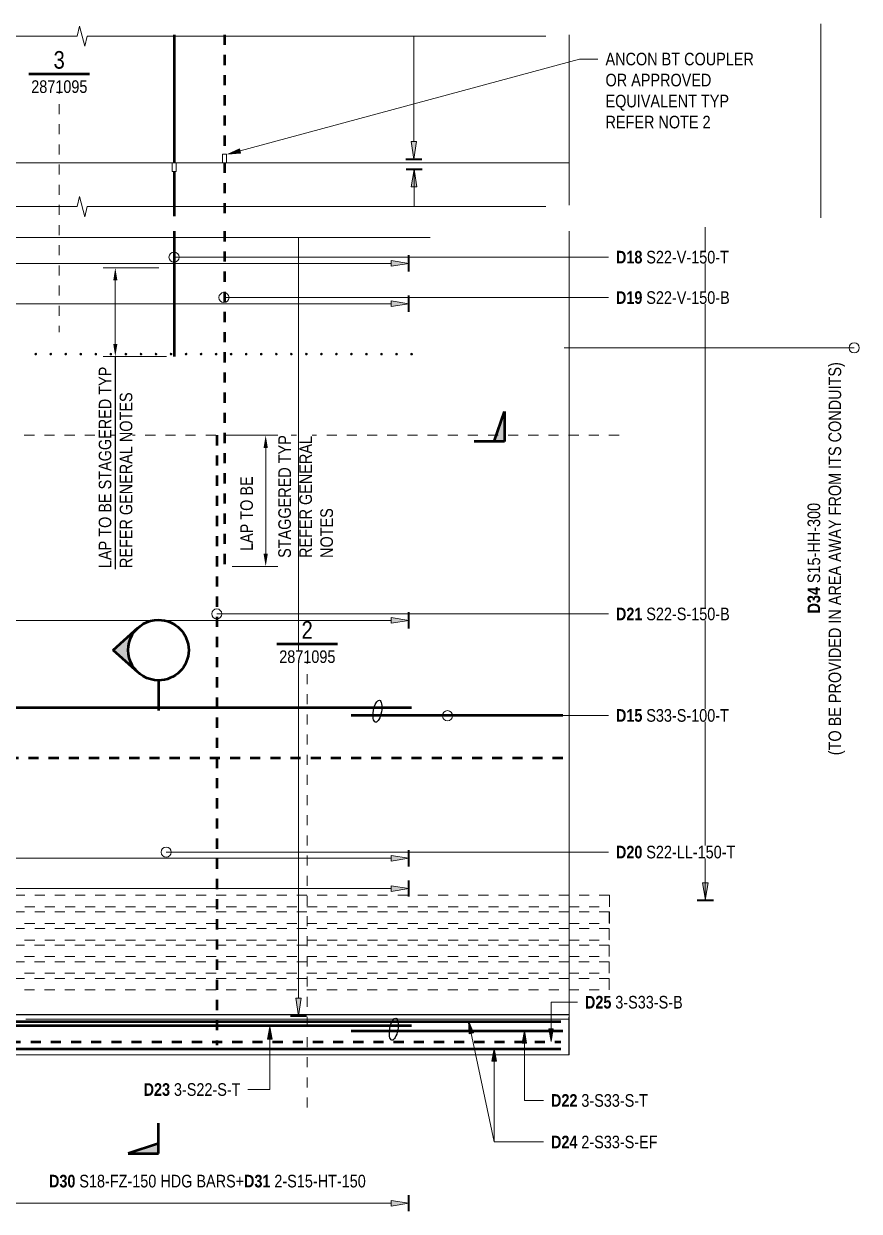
# Model space of a CAD drawing. Header units: metres. Extents: x 577 to 630, y 3 to 1710.
# Drawn here: x 583.95 to 592.24, y 1669.99 to 1681.77 of the extents above; entities that cross this region are included whole.
import ezdxf

# ---------------------------------------------------------------- set-up
doc = ezdxf.new("R2010")
doc.units = ezdxf.units.M
doc.linetypes.add('Dot_Section Line', pattern=[0.02, 0, -0.02])
doc.linetypes.add('JacobsDash', pattern=[0.0045, 0.003, -0.0015])
doc.layers.get('Defpoints').update_dxf_attribs({"color": 41})
for name, color, linetype, lineweight in [('BRIDGE-FRAMING-LINE-18-HID', 7, 'JacobsDash', 18), ('D-BDGE', 7, 'Continuous', 13), ('D-BDGE-FLOOR', 7, 'Continuous', 50), ('D-BDGE-FLOOR-HID', 7, 'JacobsDash', 18), ('D-BDGE-FRAMING', 7, 'Continuous', 50), ('D-BDGE-LINE', 7, 'Continuous', 9), ('D-ENHA-ANNO-TEXT', 7, 'Continuous', 9), ('D-ENHA-TEXT', 7, 'Continuous', 9), ('D-ENHA-TEXT-DIMS', 7, 'Continuous', 9)]:
    doc.layers.add(name, color=color, linetype=linetype, lineweight=lineweight)
doc.layers.add('D-BDGE-Conduits', color=1, linetype='Continuous', lineweight=9, true_color=0xff0000)
doc.styles.add('Arial Narrow', font='ARIALN.TTF', dxfattribs={"height": 0.175})
doc.styles.add('Arial Narrow_1', font='ARIALN.TTF', dxfattribs={"height": 0.125})
doc.styles.add('Arial Narrow_B', font='ARIALNB.TTF', dxfattribs={"height": 0.125})
doc.dimstyles.new('Dimension_Standard_O__mm__1', dxfattribs={"dimscale": 0.3048, "dimtxt": 0.127929, "dimasz": 0.410105, "dimexe": 0.393701, "dimexo": 0.246063, "dimgap": 0.246063, "dimtad": 1, "dimdec": 0, "dimlfac": 1000, "dimzin": 0, "dimdsep": 46, "dimtxsty": 'Arial Narrow_1', "dimsah": 1, "dimcen": 0.09, "dimaunit": 1, "dimadec": 4, "dimazin": 0, "dimtfac": 1, "dimtdec": 4, "dimtix": 1, "dimtmove": 0, "dimatfit": 3, "dimfxl": 1, "dimtvp": 1, "dimtfill": 1, "dimtolj": 1, "dimtzin": 0, "dimlwd": 18, "dimlwe": 18, "dimarcsym": 2})

# ---------------------------------------------------------------- blocks, each defined once
blk = doc.blocks.new('CS_Reinforcement Extents Dim - CS_Reinforcement Extents Dim-V1-DRG-1095-DECK REINFORCEMENT PLAN')
at = {"layer": 'D-BDGE-LINE'}
blk.add_hatch(color=256, dxfattribs=at).paths.add_polyline_path([(10.107, 0), (9.932, 0.028), (9.932, -0.028)])
at = {"layer": 'D-BDGE-LINE', "lineweight": 18}
for p, q in [((9.932, 0.028), (9.932, -0.028)), ((10.107, 0), (9.932, 0.028)), ((9.932, 0), (8.888, 0)), ((9.932, -0.028), (10.107, 0))]:
    blk.add_line(p, q, dxfattribs=at)
at = {"layer": 'D-BDGE-LINE', "lineweight": 40}
for p, q in [((10.107, -0.08), (10.107, 0.08)), ((10.107, -0.008), (10.107, 0.008))]:
    blk.add_line(p, q, dxfattribs=at)
blk = doc.blocks.new('CS_Reinforcement Extents Dim - CS_Reinforcement Extents Dim-6773743-DRG-1095-DECK REINFORCEMENT PLAN')
at = {"layer": 'D-BDGE-LINE'}
for points in [[(0.067, 0.003), (0.045, 0), (0.067, -0.003)], [(0.22, 0.003), (0.22, 0.028), (0.067, 0.003), (0.067, -0.003), (0.22, -0.028), (0.22, -0.003)]]:
    blk.add_hatch(color=256, dxfattribs=at).paths.add_polyline_path(points)
at = {"layer": 'D-BDGE-LINE', "lineweight": 40}
for p, q in [((0.045, -0.08), (0.045, 0.08)), ((0.045, -0.008), (0.045, 0.008))]:
    blk.add_line(p, q, dxfattribs=at)
at = {"layer": 'D-BDGE-LINE', "lineweight": 18}
for p, q in [((0.067, 0.003), (0.045, 0)), ((0.22, 0.028), (0.067, 0.003)), ((0.067, -0.003), (0.067, 0.003)), ((0.22, -0.028), (0.22, 0.028)), ((0.045, 0), (0.067, -0.003)), ((0.415, 0), (0.067, 0)), ((0.067, -0.003), (0.22, -0.028))]:
    blk.add_line(p, q, dxfattribs=at)
blk = doc.blocks.new('CS_Reinforcement Extents Dim - CS_Reinforcement Extents Dim-V3-DRG-1095-DECK REINFORCEMENT PLAN')
at = {"layer": 'D-BDGE-LINE', "lineweight": 18}
blk.add_line((22.236, 0), (20.312, 0), dxfattribs=at)
blk = doc.blocks.new('CS_DET_BreakLine_ViewScale - CS_Std BreakLine-6474264-DRG-1095-DECK REINFORCEMENT PLAN')
at = {"layer": 'D-BDGE-LINE'}
for p, q in [((4.45, 0), (-0.1, 0)), ((4.475, 0.1), (4.45, 0)), ((4.525, -0.1), (4.475, 0.1)), ((4.55, 0), (4.525, -0.1)), ((9.1, 0), (4.55, 0))]:
    blk.add_line(p, q, dxfattribs=at)
blk = doc.blocks.new('CS_DET_BreakLine_ViewScale - Std Break-6474265-DRG-1095-DECK REINFORCEMENT PLAN')
at = {"layer": 'D-BDGE-LINE'}
for p, q in [((4.45, 0), (-0.1, 0)), ((4.475, 0.1), (4.45, 0)), ((4.525, -0.1), (4.475, 0.1)), ((4.55, 0), (4.525, -0.1)), ((9.1, 0), (4.55, 0))]:
    blk.add_line(p, q, dxfattribs=at)
blk = doc.blocks.new('CS_Reinforcement Extents Dim - CS_Reinforcement Extents Dim-6199535-DRG-1095-DECK REINFORCEMENT PLAN')
at = {"layer": 'D-BDGE-LINE'}
for points in [[(0.067, -0.003), (0.067, 0.003), (0.045, 0)], [(0.22, -0.028), (0.22, 0.028), (0.067, 0.003), (0.067, -0.003)], [(8.673, -0.028), (8.848, 0), (8.673, 0.028)]]:
    blk.add_hatch(color=256, dxfattribs=at).paths.add_polyline_path(points)
at = {"layer": 'D-BDGE-LINE', "lineweight": 40}
for p, q in [((0.045, -0.08), (0.045, 0.08)), ((0.045, -0.008), (0.045, 0.008)), ((8.848, -0.08), (8.848, 0.08)), ((8.848, -0.008), (8.848, 0.008))]:
    blk.add_line(p, q, dxfattribs=at)
at = {"layer": 'D-BDGE-LINE', "lineweight": 18}
for p, q in [((0.067, 0.003), (0.045, 0)), ((0.22, 0.028), (0.067, 0.003)), ((0.067, -0.003), (0.067, 0.003)), ((0.22, -0.028), (0.22, 0.028)), ((8.673, 0.028), (8.673, -0.028)), ((8.848, 0), (8.673, 0.028)), ((0.045, 0), (0.067, -0.003)), ((8.673, 0), (0.067, 0)), ((0.067, -0.003), (0.22, -0.028)), ((8.673, -0.028), (8.848, 0))]:
    blk.add_line(p, q, dxfattribs=at)
blk = doc.blocks.new('CS_Reinforcement Extents Dim - CS_Reinforcement Extents Dim-V4-DRG-1095-DECK REINFORCEMENT PLAN')
at = {"layer": 'D-BDGE-LINE'}
blk.add_hatch(color=256, dxfattribs=at).paths.add_polyline_path([(21.935, 0), (21.76, 0.028), (21.76, -0.028)])
at = {"layer": 'D-BDGE-LINE', "lineweight": 18}
for p, q in [((21.76, 0.028), (21.76, -0.028)), ((21.935, 0), (21.76, 0.028)), ((21.76, 0), (14.218, 0)), ((21.76, -0.028), (21.935, 0))]:
    blk.add_line(p, q, dxfattribs=at)
at = {"layer": 'D-BDGE-LINE', "lineweight": 40}
for p, q in [((21.935, -0.08), (21.935, 0.08)), ((21.935, -0.008), (21.935, 0.008))]:
    blk.add_line(p, q, dxfattribs=at)
blk = doc.blocks.new('S_Det_Reinf_Bar Section_2D - N16-1695675-DRG-1095-DECK REINFORCEMENT PLAN')
at = {"layer": 'D-BDGE-LINE'}
blk.add_hatch(color=256, dxfattribs=at).paths.add_polyline_path([(0.002, -0.008), (0.006, -0.006), (0.007, -0.004), (0.008, 0), (0.007, 0.004), (0.004, 0.007), (0.002, 0.008), (-0.002, 0.008), (-0.006, 0.006), (-0.007, 0.004), (-0.008, 0), (-0.008, -0.002), (-0.006, -0.006), (-0.002, -0.008)])
at = {"layer": 'D-BDGE-LINE', "lineweight": 18}
for start, end in [(360, 180), (150, 180), (180, 360), (75, 135), (360, 60), (330, 0), (195, 315)]:
    blk.add_arc((0, 0), 0.008, start, end, dxfattribs=at)
blk = doc.blocks.new('CS_Reinforcement Extents Dim - CS_Reinforcement Extents Dim-V8-DRG-1095-DECK REINFORCEMENT PLAN')
at = {"layer": 'D-BDGE-LINE'}
for points in [[(0.045, 0), (0.067, -0.003), (0.067, 0.003)], [(0.067, 0.003), (0.067, -0.003), (0.22, -0.028), (0.22, 0.028)]]:
    blk.add_hatch(color=256, dxfattribs=at).paths.add_polyline_path(points)
at = {"layer": 'D-BDGE-LINE', "lineweight": 40}
for p, q in [((0.045, -0.08), (0.045, 0.08)), ((0.045, -0.008), (0.045, 0.008))]:
    blk.add_line(p, q, dxfattribs=at)
at = {"layer": 'D-BDGE-LINE', "lineweight": 18}
for p, q in [((0.067, 0.003), (0.045, 0)), ((0.22, 0.028), (0.067, 0.003)), ((0.067, -0.003), (0.067, 0.003)), ((0.22, -0.028), (0.22, 0.028)), ((0.045, 0), (0.067, -0.003)), ((6.724, 0), (0.067, 0)), ((0.067, -0.003), (0.22, -0.028))]:
    blk.add_line(p, q, dxfattribs=at)
blk = doc.blocks.new('CS_Reinforcement Extents Dim - CS_Reinforcement Extents Dim-7167201-DRG-1095-DECK REINFORCEMENT PLAN')
at = {"layer": 'D-BDGE-LINE'}
for points in [[(0.067, -0.003), (0.067, 0.003), (0.045, 0)], [(0.22, -0.028), (0.22, 0.028), (0.067, 0.003), (0.067, -0.003), (0.098, -0.008)], [(8.67, -0.028), (8.845, 0), (8.67, 0.028)]]:
    blk.add_hatch(color=256, dxfattribs=at).paths.add_polyline_path(points)
at = {"layer": 'D-BDGE-LINE', "lineweight": 40}
for p, q in [((0.045, -0.08), (0.045, 0.08)), ((0.045, -0.008), (0.045, 0.008)), ((8.845, -0.08), (8.845, 0.08)), ((8.845, -0.008), (8.845, 0.008))]:
    blk.add_line(p, q, dxfattribs=at)
at = {"layer": 'D-BDGE-LINE', "lineweight": 18}
for p, q in [((0.067, 0.003), (0.045, 0)), ((0.22, 0.028), (0.067, 0.003)), ((0.067, -0.003), (0.067, 0.003)), ((0.22, -0.028), (0.22, 0.028)), ((8.67, 0.028), (8.67, -0.028)), ((8.845, 0), (8.67, 0.028)), ((0.045, 0), (0.067, -0.003)), ((8.67, 0), (0.067, 0)), ((0.067, -0.003), (0.22, -0.028)), ((8.67, -0.028), (8.845, 0))]:
    blk.add_line(p, q, dxfattribs=at)
blk = doc.blocks.new('Section - sectionTail-4870194-DRG-1095-DECK REINFORCEMENT PLAN')
at = {"layer": 'D-ENHA-ANNO-TEXT'}
blk.add_hatch(color=256, dxfattribs=at).paths.add_polyline_path([(-0.006, 0.006), (-0.004, 0), (-0.006, 0)])
at = {"layer": 'D-ENHA-ANNO-TEXT', "lineweight": 50}
for p, q in [((-0.006, 0.006), (-0.006, 0)), ((-0.004, 0), (-0.006, 0.006)), ((-0.006, 0), (-0.004, 0)), ((-0.006, 0), (0, 0))]:
    blk.add_line(p, q, dxfattribs=at)
blk = doc.blocks.new('Section - SectionHead-4898858-DRG-1095-DECK REINFORCEMENT PLAN')
at = {"layer": 'D-ENHA-ANNO-TEXT'}
h = blk.add_hatch(color=256, dxfattribs=at)
edge = h.paths.add_edge_path()
edge.add_line((-0.002, 0.009), (0.00247, 0.004))
edge.add_arc((-0.002, 0), 0.006, 41.8277, 138.1723)
edge.add_line((-0.00647, 0.004), (-0.002, 0.009))
at = {"layer": 'D-ENHA-ANNO-TEXT', "lineweight": 50}
for p, q in [((-0.002, 0.009), (-0.00647, 0.004)), ((0.00247, 0.004), (-0.002, 0.009)), ((0.004, 0), (0.01, 0))]:
    blk.add_line(p, q, dxfattribs=at)
for start, end in [(360, 180), (180, 360)]:
    blk.add_arc((-0.002, 0), 0.006, start, end, dxfattribs=at)
blk = doc.blocks.new('DIMBLOCK5-DRG-1095-DECK REINFORCEMENT PLAN')
at = {"layer": 'D-ENHA-TEXT-DIMS', "color": 0, "lineweight": 18, "transparency": 16777216}
for p, q in [((585.944, 1677.689), (586.473, 1677.689)), ((586.353, 1676.514), (586.353, 1677.564)), ((586.019, 1676.389), (586.473, 1676.389))]:
    blk.add_line(p, q, dxfattribs=at)
at = {"layer": 'D-ENHA-TEXT-DIMS', "color": 0, "transparency": 16777216}
for points in [[(586.332, 1677.564), (586.374, 1677.564), (586.353, 1677.689)], [(586.332, 1676.514), (586.374, 1676.514), (586.353, 1676.389)]]:
    blk.add_solid(points, dxfattribs=at)
at = {"layer": 'Defpoints', "color": 0, "transparency": 16777216}
for p in [(585.869, 1677.689), (586.353, 1677.689), (585.944, 1676.389)]:
    blk.add_point(p, dxfattribs=at)
at = {"layer": 'D-ENHA-TEXT-DIMS', "color": 0, "lineweight": 18, "transparency": 16777216, "insert": (586.203, 1677.039), "char_height": 0.125, "attachment_point": 5, "rotation": 90, "style": 'Arial Narrow_1', "bg_fill": 3, "box_fill_scale": 1.1, "bg_fill_color": 256, "bg_fill_true_color": 13158600, "bg_fill_transparency": 0}
blk.add_mtext('\\A1;\u200e', dxfattribs=at)
blk = doc.blocks.new('DIMBLOCK6-DRG-1095-DECK REINFORCEMENT PLAN')
at = {"layer": 'D-ENHA-TEXT-DIMS', "color": 0, "lineweight": 18, "transparency": 16777216}
for p, q in [((585.294, 1679.35), (584.741, 1679.35)), ((584.861, 1678.595), (584.861, 1679.225)), ((585.369, 1678.47), (584.741, 1678.47))]:
    blk.add_line(p, q, dxfattribs=at)
at = {"layer": 'D-ENHA-TEXT-DIMS', "color": 0, "transparency": 16777216}
for points in [[(584.841, 1679.225), (584.882, 1679.225), (584.861, 1679.35)], [(584.841, 1678.595), (584.882, 1678.595), (584.861, 1678.47)]]:
    blk.add_solid(points, dxfattribs=at)
at = {"layer": 'Defpoints', "color": 0, "transparency": 16777216}
for p in [(584.861, 1679.35), (585.369, 1679.35), (585.444, 1678.47)]:
    blk.add_point(p, dxfattribs=at)
at = {"layer": 'D-ENHA-TEXT-DIMS', "color": 0, "lineweight": 18, "transparency": 16777216, "insert": (584.712, 1678.91), "char_height": 0.125, "attachment_point": 5, "rotation": 90, "style": 'Arial Narrow_1', "bg_fill": 3, "box_fill_scale": 1.1, "bg_fill_color": 256, "bg_fill_true_color": 13158600, "bg_fill_transparency": 0}
blk.add_mtext('\\A1;\u200e', dxfattribs=at)

msp = doc.modelspace()

# ---------------------------------------------------------------- hatches: boundary and pattern name
at = {"layer": 'D-ENHA-TEXT'}
for points in [[(585.9768, 1680.4759), (586.1032, 1680.4873), (586.0917, 1680.5299)], [(588.366, 1671.8815), (588.3703, 1671.7547), (588.4134, 1671.7638)], [(586.3937, 1671.8244), (586.3716, 1671.6994), (586.4157, 1671.6994)], [(588.9197, 1671.7853), (588.8977, 1671.6603), (588.9418, 1671.6603)], [(589.184, 1671.6771), (589.206, 1671.8021), (589.162, 1671.8021)], [(588.6197, 1671.6075), (588.5977, 1671.4825), (588.6418, 1671.4825)]]:
    msp.add_hatch(color=256, dxfattribs=at).paths.add_polyline_path(points)

# ---------------------------------------------------------------- linework, layer by layer
at = {"layer": 'BRIDGE-FRAMING-LINE-18-HID', "lineweight": 13}
msp.add_line((589.3616, 1671.5451), (589.3614, 1671.5451), dxfattribs=at)
at = {"layer": 'D-BDGE', "lineweight": 50}
for p, q in [((585.4445, 1681.6606), (585.4445, 1680.3909)), ((585.4445, 1680.3059), (585.4445, 1679.8606)), ((585.4445, 1679.7122), (585.4445, 1678.4705)), ((587.7998, 1674.9855), (581.8398, 1674.9855)), ((589.2998, 1674.9105), (587.1998, 1674.9105)), ((580.422, 1671.8756), (589.282, 1671.8756)), ((587.7998, 1671.8314), (581.8398, 1671.8314)), ((589.2998, 1671.7814), (587.1998, 1671.7814)), ((580.422, 1671.6056), (589.282, 1671.6056))]:
    msp.add_line(p, q, dxfattribs=at)
at = {"layer": 'D-BDGE', "linetype": 'JacobsDash', "lineweight": 50}
for p, q in [((585.9445, 1681.6606), (585.9445, 1680.4759)), ((585.9445, 1680.3909), (585.9445, 1679.8606)), ((585.9445, 1679.7122), (585.9445, 1676.3889)), ((585.8695, 1677.6889), (585.8695, 1671.6405)), ((589.2998, 1674.4855), (580.4298, 1674.4855)), ((580.422, 1671.6756), (589.282, 1671.6756))]:
    msp.add_line(p, q, dxfattribs=at)
at = {"layer": 'D-BDGE', "linetype": 'JacobsDash', "lineweight": 18}
for p, q in [((589.362, 1680.3909), (580.362, 1680.3909)), ((580.362, 1680.3909), (589.362, 1680.3909)), ((580.362, 1680.3909), (589.362, 1680.3909))]:
    msp.add_line(p, q, dxfattribs=at)
at = {"layer": 'D-BDGE'}
for p, q in [((585.4245, 1680.3059), (585.4245, 1680.3909)), ((585.4245, 1680.3909), (585.4645, 1680.3909)), ((585.4645, 1680.3909), (585.4645, 1680.3059)), ((585.9245, 1680.3909), (585.9245, 1680.4759)), ((585.9245, 1680.4759), (585.9645, 1680.4759)), ((585.9645, 1680.3909), (585.9245, 1680.3909)), ((585.9645, 1680.4759), (585.9645, 1680.3909)), ((585.4645, 1680.3059), (585.4245, 1680.3059))]:
    msp.add_line(p, q, dxfattribs=at)
at = {"layer": 'D-BDGE', "lineweight": 25}
msp.add_line((584.8614, 1678.4705), (584.8614, 1676.3605), dxfattribs=at)
at = {"layer": 'D-BDGE', "lineweight": 18}
msp.add_line((589.3614, 1671.9424), (580.3614, 1671.9424), dxfattribs=at)
at = {"layer": 'D-BDGE', "lineweight": 25}
for centre in [(587.4619, 1674.953), (587.6235, 1671.7995)]:
    msp.add_ellipse(centre, major_axis=(0.0191, 0.1083), ratio=0.3636364, dxfattribs=at)
at = {"layer": 'D-BDGE-Conduits', "color": 143, "linetype": 'JacobsDash', "true_color": 0x78aac8}
for p, q in [((589.7624, 1673.1274), (579.9623, 1673.1274)), ((589.762, 1672.9624), (579.962, 1672.9624)), ((579.9623, 1673.0139), (589.7624, 1673.0139)), ((579.962, 1672.8489), (589.762, 1672.8489)), ((589.7616, 1672.7974), (579.9616, 1672.7974)), ((589.7613, 1672.6324), (579.9612, 1672.6324)), ((579.9616, 1672.6839), (589.7616, 1672.6839)), ((579.9612, 1672.5189), (589.7613, 1672.5189)), ((589.7609, 1672.4674), (579.9609, 1672.4674)), ((579.9609, 1672.3539), (589.7609, 1672.3539)), ((589.7605, 1672.3024), (579.9605, 1672.3024)), ((579.9605, 1672.1889), (589.7605, 1672.1889))]:
    msp.add_line(p, q, dxfattribs=at)
for centre, start_param, end_param in [((589.7624, 1673.0707), 0, 1.5707963), ((589.7624, 1673.0707), 1.5707963, 3.1415927), ((589.7624, 1673.0707), 4.712389, 6.2831853), ((589.7624, 1673.0707), 3.1415927, 4.712389), ((589.762, 1672.9057), 0, 1.5707963), ((589.762, 1672.9057), 4.712389, 6.2831853), ((589.762, 1672.9057), 1.5707963, 3.1415927), ((589.762, 1672.9057), 3.1415927, 4.712389), ((589.7616, 1672.7407), 0, 1.5707963), ((589.7616, 1672.7407), 1.5707963, 3.1415927), ((589.7616, 1672.7407), 4.712389, 6.2831853), ((589.7616, 1672.7407), 3.1415927, 4.712389), ((589.7613, 1672.5757), 0, 1.5707963), ((589.7613, 1672.5757), 4.712389, 6.2831853), ((589.7613, 1672.5757), 1.5707963, 3.1415927), ((589.7613, 1672.5757), 3.1415927, 4.712389), ((589.7609, 1672.4107), 0, 1.5707963), ((589.7609, 1672.4107), 1.5707963, 3.1415927), ((589.7609, 1672.4107), 4.712389, 6.2831853), ((589.7609, 1672.4107), 3.1415927, 4.712389), ((589.7605, 1672.2457), 0, 1.5707963), ((589.7605, 1672.2457), 1.5707963, 3.1415927), ((589.7605, 1672.2457), 4.712389, 6.2831853), ((589.7605, 1672.2457), 3.1415927, 4.712389)]:
    msp.add_ellipse(centre, major_axis=(0, 0.0567), ratio=0.003981, start_param=start_param, end_param=end_param, dxfattribs=at)
at = {"layer": 'D-BDGE-FLOOR', "lineweight": 13}
for p, q in [((589.362, 1681.6606), (589.362, 1680.3909)), ((589.362, 1680.3909), (589.362, 1679.9706)), ((589.362, 1679.7122), (589.362, 1671.9451)), ((586.6014, 1671.5456), (580.362, 1671.5456))]:
    msp.add_line(p, q, dxfattribs=at)
at = {"layer": 'D-BDGE-FLOOR-HID', "lineweight": 13}
for p, q in [((589.362, 1671.945), (589.362, 1671.5456)), ((589.362, 1671.5456), (587.0612, 1671.5456))]:
    msp.add_line(p, q, dxfattribs=at)
at = {"layer": 'D-BDGE-FRAMING', "lineweight": 13}
for p, q in [((589.3619, 1671.9451), (580.3621, 1671.947)), ((589.3611, 1671.8981), (583.9751, 1671.8992)), ((589.3619, 1671.9451), (589.3611, 1671.8981)), ((589.3611, 1671.8981), (589.3614, 1671.5451)), ((589.3622, 1671.9451), (589.3619, 1671.9451)), ((589.3621, 1671.5451), (589.3622, 1671.9451)), ((589.3614, 1671.5451), (580.3615, 1671.547)), ((589.3614, 1671.5451), (589.3621, 1671.5451))]:
    msp.add_line(p, q, dxfattribs=at)
at = {"layer": 'D-ENHA-ANNO-TEXT', "lineweight": 50}
for p, q in [((584.0048, 1681.2744), (584.6048, 1681.2744)), ((586.4652, 1675.6213), (587.0652, 1675.6213))]:
    msp.add_line(p, q, dxfattribs=at)
at = {"layer": 'D-ENHA-ANNO-TEXT', "color": 7, "linetype": 'Dot_Section Line', "true_color": 0xffffff}
for p, q in [((584.3048, 1681.1744), (584.3048, 1678.7111)), ((578.7584, 1677.6889), (589.8967, 1677.6889)), ((586.7652, 1675.5213), (586.7652, 1670.9285))]:
    msp.add_line(p, q, dxfattribs=at)
at = {"layer": 'D-ENHA-TEXT'}
for p, q in [((585.9768, 1680.4759), (589.4648, 1681.4203)), ((589.4648, 1681.4203), (589.649, 1681.4203)), ((586.0917, 1680.5299), (585.9768, 1680.4759)), ((585.9768, 1680.4759), (586.1032, 1680.4873)), ((586.1032, 1680.4873), (586.0917, 1680.5299)), ((585.4438, 1679.4559), (589.7523, 1679.4559)), ((585.9391, 1679.0547), (589.7523, 1679.0547)), ((589.3183, 1678.5567), (589.315, 1678.5567)), ((592.1911, 1678.5567), (589.3183, 1678.5567)), ((585.8674, 1675.9172), (589.7523, 1675.9172)), ((588.0707, 1674.9082), (588.0705, 1674.9082)), ((588.157, 1674.9082), (588.0707, 1674.9082)), ((588.3618, 1674.9111), (589.7523, 1674.9111)), ((585.3658, 1673.5559), (589.7523, 1673.5559)), ((589.184, 1672.0671), (589.4449, 1672.0671)), ((589.184, 1671.6771), (589.184, 1672.0671)), ((588.366, 1671.8815), (588.3703, 1671.7547)), ((588.4134, 1671.7638), (588.366, 1671.8815)), ((588.366, 1671.8815), (588.6197, 1670.6807)), ((586.3937, 1671.8244), (586.3716, 1671.6994)), ((586.4157, 1671.6994), (586.3937, 1671.8244)), ((586.3937, 1671.8244), (586.3937, 1671.201)), ((588.3703, 1671.7547), (588.4134, 1671.7638)), ((588.9197, 1671.7853), (588.8977, 1671.6603)), ((588.9418, 1671.6603), (588.9197, 1671.7853)), ((588.9197, 1671.7853), (588.9197, 1671.0927)), ((589.206, 1671.8021), (589.162, 1671.8021)), ((589.162, 1671.8021), (589.184, 1671.6771)), ((589.184, 1671.6771), (589.206, 1671.8021)), ((586.3716, 1671.6994), (586.4157, 1671.6994)), ((588.8977, 1671.6603), (588.9418, 1671.6603)), ((588.6197, 1671.6075), (588.5977, 1671.4825)), ((588.6418, 1671.4825), (588.6197, 1671.6075)), ((588.6197, 1671.6075), (588.6197, 1670.6807)), ((588.5977, 1671.4825), (588.6418, 1671.4825)), ((586.1792, 1671.201), (586.1758, 1671.201)), ((586.3937, 1671.201), (586.1792, 1671.201)), ((588.9197, 1671.0927), (589.1082, 1671.0927)), ((588.6197, 1670.6807), (589.1082, 1670.6807)), ((588.6197, 1670.6807), (589.1082, 1670.6807))]:
    msp.add_line(p, q, dxfattribs=at)
for centre in [(585.4438, 1679.4559), (585.9391, 1679.0547), (592.1911, 1678.5567), (585.8674, 1675.9172), (588.157, 1674.9082), (585.3658, 1673.5559)]:
    msp.add_circle(centre, 0.05, dxfattribs=at)

# ---------------------------------------------------------------- block references
at = {"layer": 'D-BDGE-LINE'}
for name, p, rotation in [('CS_DET_BreakLine_ViewScale - Std Break-6474265-DRG-1095-DECK REINFORCEMENT PLAN', (589.0325, 1681.6467), 180), ('CS_Reinforcement Extents Dim - CS_Reinforcement Extents Dim-V3-DRG-1095-DECK REINFORCEMENT PLAN', (591.8607, 1659.5344), 90.0000000000001), ('CS_Reinforcement Extents Dim - CS_Reinforcement Extents Dim-V1-DRG-1095-DECK REINFORCEMENT PLAN', (587.8226, 1690.5342), 270.0000000000049), ('CS_Reinforcement Extents Dim - CS_Reinforcement Extents Dim-6773743-DRG-1095-DECK REINFORCEMENT PLAN', (587.8252, 1680.3719), 269.9999999999997), ('CS_DET_BreakLine_ViewScale - Std Break-6474265-DRG-1095-DECK REINFORCEMENT PLAN', (587.886, 1679.6496), 180), ('CS_Reinforcement Extents Dim - CS_Reinforcement Extents Dim-V8-DRG-1095-DECK REINFORCEMENT PLAN', (590.7142, 1673.0306), 90.0000000000001), ('CS_Reinforcement Extents Dim - CS_Reinforcement Extents Dim-V4-DRG-1095-DECK REINFORCEMENT PLAN', (586.6786, 1693.8681), 269.9999999999997)]:
    msp.add_blockref(name, p, dxfattribs=dict(at, rotation=rotation))
for name, p in [('CS_DET_BreakLine_ViewScale - CS_Std BreakLine-6474264-DRG-1095-DECK REINFORCEMENT PLAN', (580.0325, 1679.9567)), ('CS_Reinforcement Extents Dim - CS_Reinforcement Extents Dim-6199535-DRG-1095-DECK REINFORCEMENT PLAN', (578.9255, 1679.394)), ('CS_Reinforcement Extents Dim - CS_Reinforcement Extents Dim-6199535-DRG-1095-DECK REINFORCEMENT PLAN', (578.9255, 1678.994)), ('S_Det_Reinf_Bar Section_2D - N16-1695675-DRG-1095-DECK REINFORCEMENT PLAN', (584.0713, 1678.494)), ('S_Det_Reinf_Bar Section_2D - N16-1695675-DRG-1095-DECK REINFORCEMENT PLAN', (584.2205, 1678.494)), ('S_Det_Reinf_Bar Section_2D - N16-1695675-DRG-1095-DECK REINFORCEMENT PLAN', (584.3696, 1678.494)), ('S_Det_Reinf_Bar Section_2D - N16-1695675-DRG-1095-DECK REINFORCEMENT PLAN', (584.5188, 1678.494)), ('S_Det_Reinf_Bar Section_2D - N16-1695675-DRG-1095-DECK REINFORCEMENT PLAN', (584.6679, 1678.494)), ('S_Det_Reinf_Bar Section_2D - N16-1695675-DRG-1095-DECK REINFORCEMENT PLAN', (584.8171, 1678.494)), ('S_Det_Reinf_Bar Section_2D - N16-1695675-DRG-1095-DECK REINFORCEMENT PLAN', (584.9662, 1678.494)), ('S_Det_Reinf_Bar Section_2D - N16-1695675-DRG-1095-DECK REINFORCEMENT PLAN', (585.1154, 1678.494)), ('S_Det_Reinf_Bar Section_2D - N16-1695675-DRG-1095-DECK REINFORCEMENT PLAN', (585.2645, 1678.494)), ('S_Det_Reinf_Bar Section_2D - N16-1695675-DRG-1095-DECK REINFORCEMENT PLAN', (585.4137, 1678.494)), ('S_Det_Reinf_Bar Section_2D - N16-1695675-DRG-1095-DECK REINFORCEMENT PLAN', (585.5628, 1678.494)), ('S_Det_Reinf_Bar Section_2D - N16-1695675-DRG-1095-DECK REINFORCEMENT PLAN', (585.712, 1678.494)), ('S_Det_Reinf_Bar Section_2D - N16-1695675-DRG-1095-DECK REINFORCEMENT PLAN', (585.8611, 1678.494)), ('S_Det_Reinf_Bar Section_2D - N16-1695675-DRG-1095-DECK REINFORCEMENT PLAN', (586.0103, 1678.494)), ('S_Det_Reinf_Bar Section_2D - N16-1695675-DRG-1095-DECK REINFORCEMENT PLAN', (586.1595, 1678.494)), ('S_Det_Reinf_Bar Section_2D - N16-1695675-DRG-1095-DECK REINFORCEMENT PLAN', (586.3086, 1678.494)), ('S_Det_Reinf_Bar Section_2D - N16-1695675-DRG-1095-DECK REINFORCEMENT PLAN', (586.4578, 1678.494)), ('S_Det_Reinf_Bar Section_2D - N16-1695675-DRG-1095-DECK REINFORCEMENT PLAN', (586.6069, 1678.494)), ('S_Det_Reinf_Bar Section_2D - N16-1695675-DRG-1095-DECK REINFORCEMENT PLAN', (586.7561, 1678.494)), ('S_Det_Reinf_Bar Section_2D - N16-1695675-DRG-1095-DECK REINFORCEMENT PLAN', (586.9052, 1678.494)), ('S_Det_Reinf_Bar Section_2D - N16-1695675-DRG-1095-DECK REINFORCEMENT PLAN', (587.0544, 1678.494)), ('S_Det_Reinf_Bar Section_2D - N16-1695675-DRG-1095-DECK REINFORCEMENT PLAN', (587.2035, 1678.494)), ('S_Det_Reinf_Bar Section_2D - N16-1695675-DRG-1095-DECK REINFORCEMENT PLAN', (587.3527, 1678.494)), ('S_Det_Reinf_Bar Section_2D - N16-1695675-DRG-1095-DECK REINFORCEMENT PLAN', (587.5018, 1678.494)), ('S_Det_Reinf_Bar Section_2D - N16-1695675-DRG-1095-DECK REINFORCEMENT PLAN', (587.651, 1678.494)), ('S_Det_Reinf_Bar Section_2D - N16-1695675-DRG-1095-DECK REINFORCEMENT PLAN', (587.8001, 1678.494)), ('CS_Reinforcement Extents Dim - CS_Reinforcement Extents Dim-6199535-DRG-1095-DECK REINFORCEMENT PLAN', (578.9255, 1675.854)), ('CS_Reinforcement Extents Dim - CS_Reinforcement Extents Dim-6199535-DRG-1095-DECK REINFORCEMENT PLAN', (578.9255, 1673.494)), ('CS_Reinforcement Extents Dim - CS_Reinforcement Extents Dim-7167201-DRG-1095-DECK REINFORCEMENT PLAN', (578.9289, 1673.194)), ('CS_Reinforcement Extents Dim - CS_Reinforcement Extents Dim-6199535-DRG-1095-DECK REINFORCEMENT PLAN', (578.9255, 1670.074))]:
    msp.add_blockref(name, p, dxfattribs=at)
at = {"layer": 'D-ENHA-ANNO-TEXT', "lineweight": 50, "extrusion": (0, 0, -1), "xscale": 49.99999999999998, "yscale": 49.99999999999998, "zscale": 49.99999999999998}
msp.add_blockref('Section - sectionTail-4870194-DRG-1095-DECK REINFORCEMENT PLAN', (-588.4207, 1677.6264), dxfattribs=at)
at = {"layer": 'D-ENHA-ANNO-TEXT', "lineweight": 50, "extrusion": (0, 0, -1), "xscale": 49.99999999999998, "yscale": 49.99999999999998, "zscale": 49.99999999999998, "rotation": 270.0000000000007}
msp.add_blockref('Section - SectionHead-4898858-DRG-1095-DECK REINFORCEMENT PLAN', (-585.2891, 1675.4587), dxfattribs=at)
at = {"layer": 'D-ENHA-ANNO-TEXT', "lineweight": 50, "xscale": 49.99999999999998, "yscale": 49.99999999999998, "zscale": 49.99999999999998, "rotation": 89.99999999999918}
msp.add_blockref('Section - sectionTail-4870194-DRG-1095-DECK REINFORCEMENT PLAN', (585.2891, 1670.866), dxfattribs=at)

# ---------------------------------------------------------------- texts
at = {"layer": 'D-ENHA-TEXT', "char_height": 0.125, "attachment_point": 1, "bg_fill": 3, "box_fill_scale": 1, "bg_fill_color": 256, "bg_fill_true_color": 13158600, "bg_fill_transparency": 0}
for s, insert, style in [('ANCON BT COUPLER ', (589.724, 1681.4828), 'Arial Narrow_1'), ('OR APPROVED ', (589.724, 1681.2744), 'Arial Narrow_1'), ('EQUIVALENT TYP ', (589.724, 1681.0661), 'Arial Narrow_1'), ('D18', (589.8273, 1679.5184), 'Arial Narrow_B'), ('D19', (589.8273, 1679.1172), 'Arial Narrow_B'), ('D21', (589.8273, 1675.9797), 'Arial Narrow_B'), ('D20 ', (589.8273, 1673.6184), 'Arial Narrow_B'), ('D30', (584.2031, 1670.3555), 'Arial Narrow_B')]:
    msp.add_mtext(s, dxfattribs=dict(at, insert=insert, style=style))
at = {"layer": 'D-ENHA-TEXT', "char_height": 0.125, "attachment_point": 1, "rotation": 90, "bg_fill": 3, "box_fill_scale": 1, "bg_fill_color": 256, "bg_fill_true_color": 13158600, "bg_fill_transparency": 0}
for s, insert, style in [('(TO BE PROVIDED IN AREA AWAY FROM ITS CONDUITS)', (591.9366, 1674.5163), 'Arial Narrow_1'), ('D34 ', (591.7283, 1675.9219), 'Arial Narrow_B')]:
    msp.add_mtext(s, dxfattribs=dict(at, insert=insert, style=style))
at = {"layer": 'D-ENHA-TEXT', "insert": (586.8951, 1676.4729), "char_height": 0.125, "attachment_point": 1, "rotation": 90, "style": 'Arial Narrow_1', "bg_fill": 3, "box_fill_scale": 1, "bg_fill_color": 256, "bg_fill_transparency": 0}
msp.add_mtext('NOTES', dxfattribs=at)
at = {"layer": 'D-ENHA-TEXT', "char_height": 0.125, "attachment_point": 1, "style": 'Arial Narrow_B', "bg_fill": 3, "box_fill_scale": 1, "bg_fill_color": 256, "bg_fill_transparency": 0}
for s, insert in [('D15 ', (589.8273, 1674.9736)), ('D23', (585.1417, 1671.2635)), ('D22', (589.1832, 1671.1552)), ('D24', (589.1832, 1670.7432))]:
    msp.add_mtext(s, dxfattribs=dict(at, insert=insert))

# ---------------------------------------------------------------- next in the draw order: texts
at = {"layer": 'D-ENHA-ANNO-TEXT', "char_height": 0.175, "attachment_point": 1, "style": 'Arial Narrow', "bg_fill": 3, "box_fill_scale": 1, "bg_fill_color": 256, "bg_fill_transparency": 0}
for s, insert in [('3', (584.2486, 1681.4993)), ('2', (586.7089, 1675.8461))]:
    msp.add_mtext(s, dxfattribs=dict(at, insert=insert))
at = {"layer": 'D-ENHA-ANNO-TEXT', "char_height": 0.125, "attachment_point": 1, "style": 'Arial Narrow_1', "bg_fill": 3, "box_fill_scale": 1, "bg_fill_color": 256, "bg_fill_true_color": 13158600, "bg_fill_transparency": 0}
for insert in [(584.0271, 1681.2092), (586.4874, 1675.5561)]:
    msp.add_mtext('2871095', dxfattribs=dict(at, insert=insert))
at = {"layer": 'D-ENHA-TEXT', "char_height": 0.125, "attachment_point": 1, "style": 'Arial Narrow_1', "bg_fill": 3, "box_fill_scale": 1, "bg_fill_color": 256, "bg_fill_true_color": 13158600, "bg_fill_transparency": 0}
for s, insert in [('REFER NOTE 2', (589.724, 1680.8577)), (' S22-V-150-T', (590.0886, 1679.5184)), (' S22-V-150-B', (590.0886, 1679.1172)), (' S22-S-150-B', (590.0886, 1675.9797)), ('S22-LL-150-T', (590.1283, 1673.6184)), (' S18-FZ-150 HDG BARS+', (584.4644, 1670.3555))]:
    msp.add_mtext(s, dxfattribs=dict(at, insert=insert))
at = {"layer": 'D-ENHA-TEXT', "char_height": 0.125, "attachment_point": 1, "rotation": 90, "style": 'Arial Narrow_1', "bg_fill": 3, "box_fill_scale": 1, "bg_fill_color": 256, "bg_fill_transparency": 0}
for s, insert in [('LAP TO BE STAGGERED TYP ', (584.6967, 1676.3724)), ('REFER GENERAL NOTES', (584.9051, 1676.3724)), ('REFER GENERAL ', (586.6867, 1676.4729))]:
    msp.add_mtext(s, dxfattribs=dict(at, insert=insert))
at = {"layer": 'D-ENHA-TEXT', "insert": (591.7283, 1676.2229), "char_height": 0.125, "attachment_point": 1, "rotation": 90, "style": 'Arial Narrow_1', "bg_fill": 3, "box_fill_scale": 1, "bg_fill_color": 256, "bg_fill_true_color": 13158600, "bg_fill_transparency": 0}
msp.add_mtext('S15-HH-300', dxfattribs=at)
at = {"layer": 'D-ENHA-TEXT', "char_height": 0.125, "attachment_point": 1, "bg_fill": 3, "box_fill_scale": 1, "bg_fill_color": 256, "bg_fill_transparency": 0}
for s, insert, style in [('S33-S-100-T', (590.1283, 1674.9736), 'Arial Narrow_1'), ('D25', (589.5199, 1672.1296), 'Arial Narrow_B'), (' 3-S22-S-T', (585.403, 1671.2635), 'Arial Narrow_1'), (' 3-S33-S-T', (589.4445, 1671.1552), 'Arial Narrow_1'), (' 2-S33-S-EF', (589.4445, 1670.7432), 'Arial Narrow_1')]:
    msp.add_mtext(s, dxfattribs=dict(at, insert=insert, style=style))

# ---------------------------------------------------------------- next in the draw order: dimensions: what is measured, and where the dimension line sits
at = {"layer": 'D-ENHA-TEXT-DIMS', "lineweight": 18}
for base, p1, p2, override, picture, middle in [((584.8614, 1679.3505), (585.4445, 1678.4705), (585.3695, 1679.3505), {"dimpost": '<>', "dimfxl": 0.88319}, 'DIMBLOCK6-DRG-1095-DECK REINFORCEMENT PLAN', (584.7122, 1678.9105)), ((586.3527, 1677.6889), (585.9445, 1676.3889), (585.8695, 1677.6889), {"dimpost": '<>', "dimfxl": 1.302162}, 'DIMBLOCK5-DRG-1095-DECK REINFORCEMENT PLAN', (586.2035, 1677.0389))]:
    dim = msp.add_linear_dim(base=base, p1=p1, p2=p2, angle=90, text='\u200e', dimstyle='Dimension_Standard_O__mm__1', override=override, dxfattribs=at)
    dim.commit()
    dim.dimension.update_dxf_attribs({"geometry": picture, "text_midpoint": middle})

# ---------------------------------------------------------------- next in the draw order: texts
at = {"layer": 'D-ENHA-TEXT', "char_height": 0.125, "attachment_point": 1, "rotation": 90, "style": 'Arial Narrow_1', "bg_fill": 3, "box_fill_scale": 1, "bg_fill_color": 256, "bg_fill_transparency": 0}
for s, insert in [('STAGGERED TYP ', (586.4783, 1676.4729)), ('LAP TO BE ', (586.1011, 1676.5415))]:
    msp.add_mtext(s, dxfattribs=dict(at, insert=insert))
at = {"layer": 'D-ENHA-TEXT', "insert": (589.7812, 1672.1296), "char_height": 0.125, "attachment_point": 1, "style": 'Arial Narrow_1', "bg_fill": 3, "box_fill_scale": 1, "bg_fill_color": 256, "bg_fill_transparency": 0}
msp.add_mtext(' 3-S33-S-B', dxfattribs=at)
at = {"layer": 'D-ENHA-TEXT', "insert": (586.1379, 1670.3555), "char_height": 0.125, "attachment_point": 1, "style": 'Arial Narrow_B', "bg_fill": 3, "box_fill_scale": 1, "bg_fill_color": 256, "bg_fill_true_color": 13158600, "bg_fill_transparency": 0}
msp.add_mtext('D31', dxfattribs=at)

# ---------------------------------------------------------------- next in the draw order: texts
at = {"layer": 'D-ENHA-TEXT', "insert": (586.3991, 1670.3555), "char_height": 0.125, "attachment_point": 1, "style": 'Arial Narrow_1', "bg_fill": 3, "box_fill_scale": 1, "bg_fill_color": 256, "bg_fill_true_color": 13158600, "bg_fill_transparency": 0}
msp.add_mtext(' 2-S15-HT-150', dxfattribs=at)

doc.saveas('drawing.dxf')
